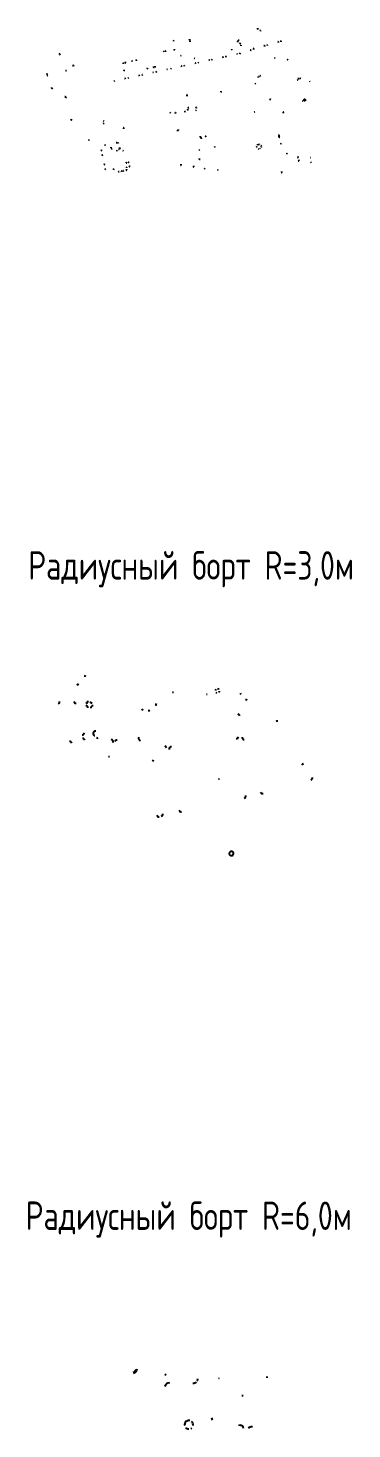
# Model space of a CAD drawing. Extents: x 8646 to 18206, y -17605 to -192.
# Drawn here: x 12886 to 13341, y -6238 to -4267 of the extents above; entities that cross this region are included whole.
import ezdxf

# ---------------------------------------------------------------- set-up
doc = ezdxf.new("R2010")
doc.units = 0
doc.layers.add('ДВ_ГП_П_БОРТ_БР100_30_15', color=140, linetype='CONTINUOUS')
doc.layers.add('ОБЪЕМЫ', color=7, linetype='CONTINUOUS')
doc.styles.add('GOST-2_304_TYPE-B_SHRINK', font='GOST Common.ttf', dxfattribs={"width": 0.8})

msp = doc.modelspace()

# ---------------------------------------------------------------- linework, layer by layer
at = {"layer": 'ДВ_ГП_П_БОРТ_БР100_30_15'}
for points in [[(13212.079, -4270.979), (13212.138, -4271.301)], [(13211.985, -4334.972), (13211.964, -4334.852)], [(13147.895, -4433.642), (13147.882, -4433.532)], [(13181.222, -6231.9), (13183.299, -6232.172)]]:
    msp.add_lwpolyline(points, dxfattribs=at)
for points in [[(13149.415, -5196.771, 0.18690808), (13148.374, -5198.672)], [(13149.198, -5201.164, 0.13887039), (13150.627, -5201.974, 0.22194925)], [(13151.72, -5196.088, -0.20724377), (13153.774, -5197.299)], [(13154.232, -5199.89, -0.17203029), (13153.068, -5201.523)], [(13183.262, -5234.372, 0.34418789), (13180.23, -5232.265)], [(13000.002, -5292.246, 0.131605), (12998.451, -5292.167)], [(13171.764, -5425.16, 0.69448731), (13168.856, -5429.972, 0.51848904)], [(13168.856, -5429.972, 0.22476078), (13171.159, -5431.107, 0.22476078)], [(13171.159, -5431.107, 0.91803997), (13171.764, -5425.16, 0.54829119)], [(13037.151, -6154.006, -0.33490262), (13032.909, -6158.224, -0.35881798)], [(13038.401, -6153.262, -0.35881798), (13033.457, -6159.348)], [(13123.134, -6170.086, 0.06718351), (13123.748, -6168.603)], [(13117.209, -6173.026, 0.23637547), (13122.16, -6171.296, 0.19568472)], [(13112.598, -6225.727, 0.51848904), (13105.557, -6232.554)], [(13117.336, -6232.948, 0.28247832), (13115.314, -6227.004)], [(13106.783, -6235.351, 0.22476078), (13111.389, -6237.622)], [(13114.057, -6237.043, 0.09094415), (13115.813, -6235.777, 0.09094415)], [(13200.616, -6234.442, 0.27207735), (13195.029, -6236.839, 0.27207735)]]:
    msp.add_lwpolyline(points, format="xyb", dxfattribs=at)
msp.add_circle((13274.129, -4368.015), 1, dxfattribs=at)
for centre, radius, start, end in [((13208.807, -4267.368), 1, 146.495131, 263.296716), ((13211.096, -4271.161), 1, 10.485947, 83.296716), ((13090.724, -4285.334), 1, 100.3019, 187.733474), ((13111.833, -4282.825), 1, 280.505996, 11.075445), ((13112.506, -4286.26), 1, 11.075445, 100.505996), ((13179.515, -4286.865), 1, 17.86573, 101.116154), ((13181.028, -4285.039), 1, 17.86573, 101.116154), ((13183.907, -4287.455), 1, 197.86573, 314.697388), ((13185.283, -4291.721), 1, 134.697388, 197.86573), ((13203.312, -4296.804), 1, 106.025527, 190.725581), ((13217.254, -4292.8), 1, 11.94835, 106.025527), ((13222.32, -4291.345), 1, 106.025527, 192.704935), ((13236.551, -4287.257), 1, 14.296928, 106.025527), ((13241.62, -4285.801), 1, 106.025527, 193.157329), ((12930.765, -4303.407), 1, 113.676931, 272.025087), ((13019.898, -4317.031), 1, 103.081442, 191.523166), ((13021.385, -4314.632), 1, 283.081442, 13.004594), ((13031.833, -4312.205), 1, 193.268404, 283.081442), ((13037.074, -4313.04), 1, 12.396626, 103.081442), ((13075.821, -4300.49), 1, 8.758006, 97.491434), ((13079.293, -4300.04), 1, 97.345378, 188.758006), ((13090.237, -4296.612), 1, 277.345378, 7.733474), ((13100.552, -4304.717), 1, 190.53146, 280.53146), ((13119.771, -4308.367), 1, 192.70657, 282.70657), ((13125.165, -4316.177), 1, 102.363033, 192.363033), ((13139.937, -4312.939), 1, 12.363033, 102.363033), ((13144.562, -4311.926), 1, 102.363033, 192.363033), ((13158.978, -4308.766), 1, 12.19379, 102.363033), ((13164.175, -4307.627), 1, 102.363033, 192.363033), ((13170.983, -4296.623), 1, 282.387582, 12.363033), ((13178.902, -4304.399), 1, 12.363033, 102.363033), ((13183.786, -4303.328), 1, 102.363033, 192.363033), ((13197.778, -4298.908), 1, 13.47737, 112.266224), ((13232.107, -4307.928), 1, 262.5877, 309.913205), ((13250.74, -4310.268), 1, 215.772351, 262.63507), ((12911.451, -4330.873), 1, 265.427851, 10.94458), ((12912.239, -4334.948), 1, 10.94458, 85.427851), ((12939.255, -4325.73), 1, 192.851009, 277.24147), ((12949.048, -4320.689), 1, 13.704095, 149.515601), ((13019.681, -4325.978), 1, 282.363033, 11.523166), ((13041.184, -4334.585), 1, 12.363033, 102.363033), ((13046.472, -4333.426), 1, 102.363033, 192.363033), ((13052.68, -4323.078), 1, 282.075537, 11.202803), ((13060.882, -4330.267), 1, 12.363033, 102.363033), ((13062.395, -4320.934), 1, 192.071407, 282.071407), ((13063.325, -4320.735), 1, 282.071407, 12.071407), ((13066.13, -4329.117), 1, 102.363033, 192.363033), ((13080.549, -4325.957), 1, 12.363033, 102.363033), ((13086.744, -4324.599), 1, 102.363033, 191.758459), ((13100.733, -4321.532), 1, 12.363033, 102.363033), ((13105.617, -4320.462), 1, 102.363033, 192.363033), ((13120.281, -4317.248), 1, 12.363033, 102.363033), ((13209.558, -4336.276), 1, 96.974027, 192.604033), ((13210.98, -4335.03), 1, 10.220195, 89.089595), ((12919.309, -4350.444), 1, 190.94458, 328.969838), ((13007.137, -4342.048), 1, 102.363033, 192.363033), ((13021.598, -4338.878), 1, 12.363033, 102.363033), ((13026.877, -4337.721), 1, 102.363033, 192.363033), ((13205.081, -4344.26), 1, 191.922461, 278.74059), ((13263.83, -4338.617), 1, 262.622675, 308.593187), ((13265.168, -4337.685), 1, 301.1005, 42.930814), ((13268.619, -4336.256), 1, 222.930814, 283.890237), ((13281.578, -4340.853), 1, 217.041173, 262.543997), ((12938.01, -4364.57), 1, 310.070331, 126.249904), ((13108.199, -4361.974), 1, 312.170201, 82.845489), ((13157.186, -4355.543), 1, 187.063644, 277.888625), ((13225.029, -4366.493), 1, 280.53146, 11.075445), ((13271.267, -4370.818), 1, 44.656942, 105.604455), ((13086.24, -4386.587), 1, 132.170201, 187.286117), ((13093.006, -4386.786), 1, 102.419699, 192.451275), ((13106.563, -4385.029), 1, 102.419699, 191.075445), ((13109.221, -4381.167), 1, 282.419699, 0.944041), ((13111.202, -4379.976), 1, 91.496869, 180.944041), ((13121.166, -4379.716), 1, 0.139484, 91.496869), ((13121.171, -4381.793), 1, 271.01999, 0.139484), ((13203.979, -4386.448), 1.123, 84.728059, 130.7807), ((13244.716, -4385.969), 1, 83.700555, 213.238191), ((12946.276, -4397.116), 1, 7.273034, 166.672623), ((12991.24, -4399.939), 1, 263.700555, 353.700555), ((12991.411, -4398.386), 1, 353.700555, 82.022957), ((13019.26, -4408.063), 1, 332.814354, 83.700555), ((13096.295, -4411.654), 1, 101.665604, 190.53146), ((13096.011, -4409.67), 1, 281.665604, 12.451275), ((12971.725, -4425.016), 1, 98.839238, 190.392802), ((12993.886, -4430.349), 1, 192.352156, 282.049117), ((13009.616, -4426.839), 1, 259.30386, 332.814354), ((13012.785, -4428.33), 1, 152.814354, 230.330747), ((13128.136, -4418.96), 1, 187.079917, 277.064866), ((13129.621, -4422.807), 1, 97.064866, 187.079917), ((13134.502, -4420.187), 1, 7.175743, 97.064866), ((13146.902, -4433.759), 1, 305.184888, 6.723482), ((13206.086, -4433.191), 1, 285.604455, 352.482761), ((13207.474, -4430.656), 1, 310.135198, 13.126745), ((13210.547, -4429.745), 1, 193.126741, 262.891341), ((13213.286, -4431.36), 1, 216.05756, 284.163822), ((13213.898, -4434.815), 1, 104.163822, 164.023886), ((13237.474, -4418.341), 1, 287.847596, 100.29573), ((13238.803, -4419.257), 1, 194.071663, 284.071663), ((13241.509, -4430.057), 1, 104.071663, 194.071663), ((12987.654, -4438.23), 1, 282.115277, 12.115277), ((12989.473, -4446.704), 1, 12.115277, 102.115277), ((13001.402, -4434.804), 1, 282.813513, 8.926777), ((13002.833, -4438.068), 1, 38.421768, 102.813513), ((13011.318, -4440.042), 1, 115.390148, 190.220195), ((13013.367, -4438.565), 1, 82.692384, 136.174126), ((13015.144, -4435.264), 1, 167.236522, 262.692384), ((13018.773, -4440.497), 1, 12.577894, 96.974027), ((13126.438, -4439.408), 1, 94.55448, 163.006276), ((13126.907, -4450.328), 1, 185.204238, 308.684907), ((13209.073, -4437.621), 1.03, 353.197878, 75.487122), ((13212.345, -4436.991), 1, 124.980169, 180.38984), ((13250.073, -4442.628), 1, 192.318124, 232.561855), ((13264.221, -4447.926), 1, 252.373434, 11.786774), ((13265.209, -4452.666), 1, 262.942147, 11.826612), ((13281.913, -4450.302), 1, 66.184294, 96.36508), ((12991.869, -4457.867), 1, 282.115277, 12.115277), ((12993.714, -4466.464), 1, 12.115277, 102.115277), ((13006.201, -4466.093), 1, 103.225223, 191.349788), ((13013.226, -4467.893), 1, 193.532439, 281.932751), ((13016.43, -4469.26), 1, 12.595495, 101.932751), ((13019.854, -4468.536), 1, 101.932751, 192.595495), ((13024.133, -4455.334), 1, 192.577894, 282.891998), ((13023.178, -4465.79), 1, 281.932751, 12.852566), ((13024.689, -4463.422), 1, 101.808736, 192.852566), ((13026.461, -4456.853), 1, 12.891998, 102.891998), ((13027.369, -4460.819), 1, 281.808736, 12.891998), ((13099.791, -4458.842), 1, 262.543997, 33.004815), ((13118.772, -4461.326), 1, 128.684907, 262.543997), ((13133.424, -4463.243), 1, 262.543997, 308.093552), ((13152.516, -4465.608), 1, 217.78349, 262.5877), ((13241.082, -4469.227), 0.908, 268.773804, 24.913708), ((13283.308, -4454.907), 1, 191.255575, 262.942147), ((12968.3, -5178.864), 3, 149.515601, 193.704095), ((12953.867, -5187.611), 3, 277.24147, 329.515601), ((13090.284, -5204.368), 3, 97.888625, 125.184888), ((13186.442, -5201.687), 3, 194.071663, 232.561855), ((12926.762, -5214.933), 3, 299.071294, 10.94458), ((12952.853, -5213.782), 3, 192.334221, 270.935358), ((12966.52, -5223.06), 3, 359.251112, 90.935358), ((12966.638, -5213.557), 3, 270.935358, 7.406768), ((12975.739, -5213.752), 3, 187.406768, 262.622675), ((12976.516, -5223.432), 3, 82.622675, 179.251112), ((13062.839, -5217.412), 3, 308.684907, 5.204238), ((13136.433, -5201.08), 3, 261.495376, 285.604455), ((13195.509, -5204.851), 7.5, 232.561855, 252.373434), ((13047.475, -5223.011), 3, 213.004815, 262.543997), ((13054.67, -5223.953), 3, 262.543997, 308.684907), ((13236.102, -5244.649), 3, 82.845489, 132.170201), ((12961.871, -5258.087), 3, 266.972829, 354.798846), ((12979.857, -5259.225), 3, 175.665173, 263.700555), ((12979.877, -5258.955), 3, 73.512785, 175.665173), ((12943.879, -5273.51), 3, 12.500659, 91.890844), ((12962.266, -5269.25), 3, 12.084281, 92.050343), ((12981.457, -5268.456), 3, 33.238191, 83.700555), ((13002.062, -5270.731), 3, 339.893432, 83.700555), ((13010.251, -5271.634), 3, 83.700555, 159.893432), ((13043.705, -5266.31), 3, 143.665006, 262.468061), ((13077.235, -5279.822), 3, 10.354994, 82.468061), ((13086.61, -5281.062), 3, 82.468061, 190.354994), ((13178.161, -5263.403), 3, 262.693738, 353.251802), ((13189.419, -5264.869), 3, 171.679386, 262.755303), ((13061.999, -5294.538), 3, 220.84617, 271.530149), ((13272.301, -5304.9), 3, 82.845489, 146.495131), ((13282.054, -5321.451), 3, 285.961142, 8.323702), ((13153.686, -5319.844), 3, 261.495376, 285.604455), ((13188.642, -5347.176), 3, 282.70657, 12.363033), ((13215.178, -5340.923), 3, 192.387582, 282.387582), ((13069.198, -5373.373), 3, 190.689644, 282.009193), ((13072.109, -5372.754), 3, 282.009193, 12.363033), ((13100.506, -5366.53), 3, 192.396626, 282.075537), ((13081.268, -6155.764), 6, 232.561855, 252.373434), ((13117.946, -6167.072), 6, 345.218193, 0.969025), ((13154.268, -6172.718), 6, 91.01999, 102.419699), ((13215.613, -6164.709), 6, 350.426566, 7.079917), ((13083.628, -6178.733), 6, 83.172208, 171.679386), ((13186.763, -6197.073), 6, 81.495376, 97.888625), ((13149.075, -6220.791), 6, 190.858711, 220.84617), ((13182.52, -6238.121), 6, 10.257543, 82.533223)]:
    msp.add_arc(centre, radius, start, end, dxfattribs=at)

# ---------------------------------------------------------------- texts
at = {"layer": 'ОБЪЕМЫ', "color": 1, "char_height": 40, "attachment_point": 1, "style": 'GOST-2_304_TYPE-B_SHRINK'}
for s, insert in [('Радиусный борт R=3,0м', (12885.684, -5002.817)), ('Радиусный борт R=6,0м', (12882.066, -5917.619))]:
    msp.add_mtext_dynamic_manual_height_columns(s, width=796.73823, gutter_width=12.5, heights=[0], dxfattribs=dict(at, insert=insert))

doc.saveas('drawing.dxf')
